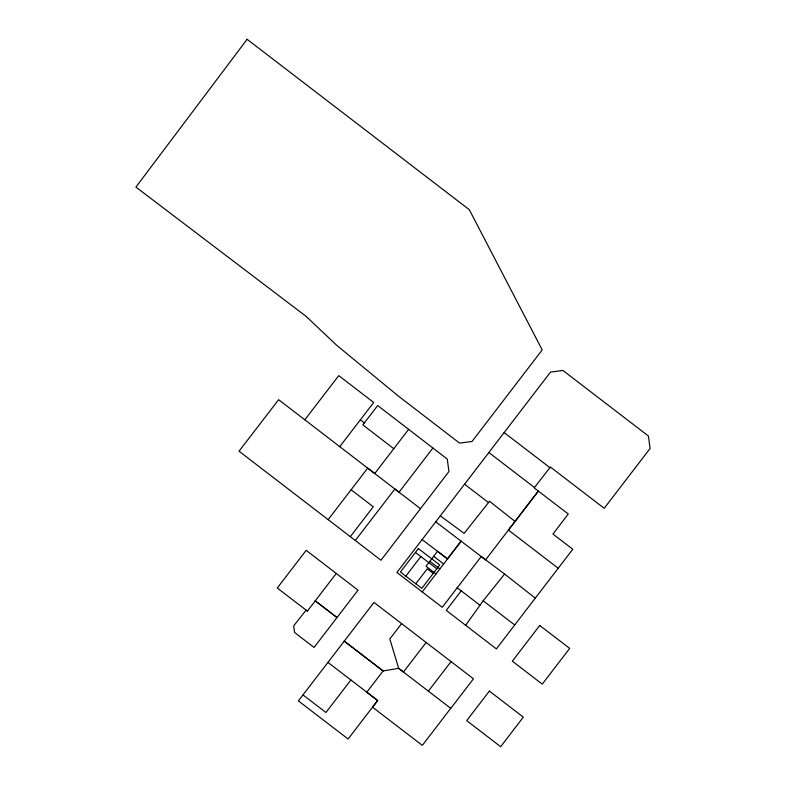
<?xml version="1.0" encoding="UTF-8"?>
<svg xmlns="http://www.w3.org/2000/svg" width="786" height="786" viewBox="0 0 786 786"><rect width="100%" height="100%" fill="white"/><g stroke="black" fill="none" stroke-linecap="round" stroke-linejoin="round"><path stroke-width="1.18" d="M465.646 625.302L483.194 600.75L504.612 574.045L535.276 598.146L496.388 648.902L446.242 610.378L461.244 590.826M336.261 573.456L307.385 611.105L277.271 588.007L306.176 550.338L358.023 590.168L314.056 647.458L294.573 632.504L293.699 625.872L306.059 610.162L307.316 611.115M327.929 662.392L377.644 700.513L348.11 739.017L298.395 700.896L373.989 602.41L473.467 678.819L450.82 708.324M535.276 598.146L572.778 549.267L552.951 534.058L568.258 514.005L534.175 487.89L550.406 467.022L604.198 508.316L650.091 448.482L648.43 436.034L562.923 370.461L550.485 372.122L396.91 572.473L442.243 607.313L481.258 556.468M405.812 576.138L420.824 556.557M415.794 583.782L427.26 568.828L433.243 573.407M350.88 679.978L325.944 712.499L302.993 694.912M422.22 591.927L461.146 541.161M401.607 623.622L389.817 638.979L398.669 668.306L403.464 672.001L426.159 642.476M383.096 670.979L366.807 692.22L377.644 700.513L372.544 707.174L422.328 745.374L450.751 708.333L398.6 668.316L383.096 670.979L344.219 641.15M558.198 568.239L508.414 530.059L538.341 491.083L485.591 559.848L435.699 521.816M428.399 691.13L451.066 661.596M304.781 419.852L338.766 375.62L373.694 402.481L339.719 446.694M393.776 448.678L362.837 424.872L377.693 405.547L447.283 459.083L448.924 471.551L380.974 560.231L239.042 451.203L278.627 399.681L420.51 508.689M328.145 519.644L367.73 468.122L374.735 473.526L408.632 429.353M350.31 536.681L373.281 506.773L351.116 489.757M355.311 540.503L394.867 489.01L399.042 492.203L432.909 448.03M440.298 515.832L464.153 533.38L489.54 501.281L515.046 521.442M447.46 558.915L461.087 541.171M504.612 574.045L481.189 556.478M422.082 539.56L447.529 558.905L437.507 551.31L426.041 566.274L436.014 573.918M415.43 552.44L436.82 568.75M433.685 556.301L443.658 563.945M429.863 561.292L439.836 568.936M504.14 432.565L549.905 467.65M488.833 452.52L534.48 487.507M464.555 484.196L488.528 502.588M360.381 419.822L364.37 422.888M483.125 600.759L514.732 624.978M315.245 600.848L337.037 617.56L315.186 600.858M344.278 641.14L383.155 670.969M457.187 587.771L479.971 605.249M247.118 39.3L135.909 187.088L306.137 316.394L336.772 345.359L398.089 395.839L459.564 443.117L472.032 441.477L542.202 349.917L469.321 209.724L247.118 39.3M418.388 548.579L400.428 572.012L421.777 588.37L439.728 564.938L418.388 548.579M489.393 691.081L466.727 720.634L500.653 746.7L523.329 717.146L489.393 691.081M539.736 625.46L512.344 661.173L542.252 684.144L569.673 648.401L539.736 625.46"/></g></svg>
